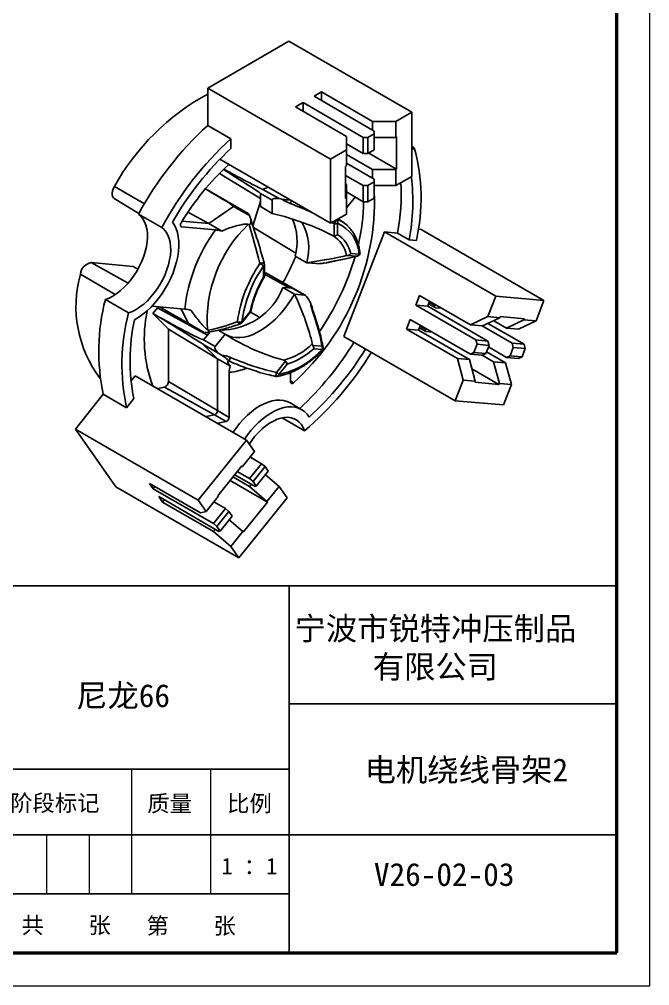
# Model space of a CAD drawing. Header units: millimetres. Extents: x 2517 to 4431, y 863 to 2540.
# Drawn here: x 3763.8 to 3802.3, y 1207.2 to 1266.2 of the extents above; entities that cross this region are included whole.
import ezdxf

# ---------------------------------------------------------------- set-up
doc = ezdxf.new("R2010")
doc.units = ezdxf.units.MM
for name, color, linetype, lineweight in [('实线', 7, 'Continuous', 25), ('引导线', 6, 'Continuous', 9), ('文本', 3, 'Continuous', 15), ('粗实线', 9, 'Continuous', 50)]:
    doc.layers.add(name, color=color, linetype=linetype, lineweight=lineweight)
doc.styles.get("Standard").update_dxf_attribs({"font": 'simfang.ttf'})

msp = doc.modelspace()

# ---------------------------------------------------------------- linework, layer by layer
at = {"color": 7, "linetype": 'Continuous', "lineweight": 25}
for p, q in [((3775.3007, 1261.9998), (3780.2504, 1264.8572)), ((3787.7458, 1260.5302), (3780.2504, 1264.8572)), ((3782.796, 1257.6728), (3775.3007, 1261.9998)), ((3775.3007, 1261.9998), (3775.3007, 1259.7266)), ((3782.248, 1261.765), (3781.7884, 1261.4997)), ((3785.3593, 1259.9689), (3782.248, 1261.765)), ((3782.248, 1261.2344), (3782.248, 1261.765)), ((3781.1166, 1261.1119), (3780.657, 1260.8466)), ((3784.7936, 1258.9893), (3781.1166, 1261.1119)), ((3781.1166, 1260.5812), (3781.1166, 1261.1119)), ((3781.7884, 1261.4997), (3785.4654, 1259.377)), ((3780.657, 1260.8466), (3783.7683, 1259.0505)), ((3786.7735, 1259.9689), (3787.7458, 1260.5302)), ((3787.7458, 1260.5302), (3787.7458, 1256.6108)), ((3786.7735, 1259.9689), (3785.3593, 1259.9689)), ((3785.3593, 1259.4383), (3785.3593, 1259.9689)), ((3786.7735, 1258.9891), (3786.7735, 1259.9689)), ((3775.3007, 1259.7266), (3776.7149, 1258.9102)), ((3785.0764, 1258.9893), (3785.4654, 1259.2138)), ((3785.4654, 1259.2138), (3785.4654, 1259.377)), ((3785.4654, 1258.2339), (3785.4654, 1259.2138)), ((3776.7149, 1258.315), (3776.7149, 1258.9102)), ((3783.7683, 1259.0505), (3783.7683, 1258.2341)), ((3784.7936, 1258.0094), (3783.7683, 1258.6013)), ((3784.7936, 1258.9893), (3785.0764, 1258.9893)), ((3784.7936, 1258.0094), (3784.7936, 1258.9893)), ((3785.0764, 1258.9893), (3785.0764, 1258.0094)), ((3786.7735, 1258.9891), (3785.4654, 1258.9891)), ((3786.8265, 1259.0197), (3786.7735, 1258.9891)), ((3786.8265, 1257.06), (3786.8265, 1259.0197)), ((3782.796, 1257.6728), (3783.7683, 1258.2341)), ((3783.7683, 1257.2542), (3783.7683, 1258.2341)), ((3785.0764, 1258.0094), (3784.7936, 1258.0094)), ((3785.4654, 1258.2339), (3785.0764, 1258.0094)), ((3785.1292, 1258.0399), (3786.8265, 1257.06)), ((3787.7458, 1258.4382), (3787.903, 1258.3475)), ((3787.903, 1258.3475), (3787.7458, 1258.2248)), ((3782.796, 1253.7534), (3776.0383, 1257.6546)), ((3782.796, 1257.6728), (3782.796, 1253.7534)), ((3785.3593, 1257.0294), (3783.7683, 1257.9479)), ((3783.7683, 1257.4172), (3785.4654, 1256.4375)), ((3783.7683, 1257.2542), (3783.7153, 1257.2236)), ((3783.7153, 1257.2236), (3783.7153, 1255.2639)), ((3786.7735, 1257.0294), (3785.3593, 1257.0294)), ((3785.3593, 1256.4987), (3785.3593, 1257.0294)), ((3786.8265, 1257.06), (3786.7735, 1257.0294)), ((3786.7735, 1256.0495), (3786.7735, 1257.0294)), ((3776.0187, 1256.7964), (3778.518, 1255.2562)), ((3784.7936, 1256.0497), (3783.7153, 1256.6722)), ((3785.4654, 1256.2742), (3785.0764, 1256.0497)), ((3785.4654, 1256.2742), (3785.4654, 1256.4375)), ((3785.4654, 1255.2944), (3785.4654, 1256.2742)), ((3787.7458, 1256.6108), (3786.7735, 1256.0495)), ((3777.7705, 1254.3521), (3775.1639, 1255.8569)), ((3779.6519, 1255.2556), (3778.6742, 1255.82)), ((3783.7153, 1256.1416), (3783.7683, 1256.1109)), ((3783.7683, 1256.1109), (3783.7683, 1255.2945)), ((3783.7683, 1255.6618), (3784.7936, 1255.0699)), ((3784.7936, 1256.0497), (3785.0764, 1256.0497)), ((3784.7936, 1255.0699), (3784.7936, 1256.0497)), ((3785.0764, 1256.0497), (3785.0764, 1255.0699)), ((3785.4654, 1256.0495), (3786.7735, 1256.0495)), ((3769.599, 1255.2572), (3771.1024, 1254.3459)), ((3778.0532, 1253.6058), (3778.518, 1255.0799)), ((3779.2251, 1255.1592), (3778.518, 1255.5674)), ((3778.518, 1255.2562), (3778.518, 1255.5674)), ((3778.518, 1254.7662), (3778.518, 1255.2562)), ((3779.2251, 1255.1592), (3779.2251, 1254.358)), ((3779.8259, 1255.221), (3779.6519, 1255.2556)), ((3783.7683, 1255.2945), (3783.7153, 1255.2639)), ((3783.7683, 1254.6855), (3784.3043, 1255.3523)), ((3783.7683, 1254.3147), (3783.7683, 1255.2945)), ((3785.0764, 1255.0699), (3784.7936, 1255.0699)), ((3785.4654, 1255.2944), (3785.0764, 1255.0699)), ((3775.3714, 1253.7306), (3776.8769, 1254.7824)), ((3777.8546, 1254.218), (3776.8769, 1254.7824)), ((3779.2251, 1254.358), (3778.518, 1254.7662)), ((3771.0815, 1254.3079), (3772.4957, 1253.4915)), ((3773.7425, 1253.8762), (3775.3714, 1253.7306)), ((3774.0991, 1254.4332), (3775.3714, 1253.7306)), ((3777.9012, 1254.1098), (3777.8546, 1254.218)), ((3783.7683, 1254.3147), (3782.796, 1253.7534)), ((3783.6421, 1253.757), (3783.2702, 1254.0271)), ((3775.773, 1253.3497), (3773.7097, 1253.5342)), ((3776.155, 1253.2782), (3775.3714, 1253.7306)), ((3778.0864, 1253.5049), (3780.6705, 1251.9228)), ((3783.0173, 1252.9801), (3783.0173, 1253.7197)), ((3783.2105, 1253.7495), (3783.2105, 1253.069)), ((3788.3211, 1253.3741), (3788.1484, 1253.3896)), ((3795.8164, 1249.0472), (3788.3211, 1253.3741)), ((3782.9063, 1253.0118), (3782.923, 1253.0025)), ((3783.6139, 1246.85), (3786.0888, 1253.2288)), ((3786.877, 1253.1583), (3786.0888, 1253.2288)), ((3792.877, 1249.31), (3786.0888, 1253.2288)), ((3786.877, 1253.1583), (3787.5841, 1252.7501)), ((3787.5841, 1252.7501), (3788.0305, 1252.7102)), ((3780.6371, 1251.7512), (3781.3442, 1251.343)), ((3784.4036, 1251.7473), (3783.8489, 1251.7969)), ((3784.0251, 1251.91), (3784.5355, 1251.8643)), ((3768.1917, 1251.3538), (3770.7471, 1251.1253)), ((3770.7471, 1251.1253), (3771.0484, 1250.9602)), ((3778.7046, 1250.4678), (3778.7046, 1251.1483)), ((3778.7631, 1250.5018), (3778.7631, 1251.23)), ((3781.3442, 1251.343), (3781.945, 1251.2893)), ((3782.5519, 1251.3424), (3782.4155, 1251.3235)), ((3782.6394, 1251.366), (3782.5519, 1251.3424)), ((3782.8053, 1251.4008), (3782.8588, 1251.4109)), ((3778.7631, 1250.6385), (3780.2621, 1249.8047)), ((3780.6017, 1249.4294), (3779.8946, 1249.8376)), ((3779.8946, 1249.8376), (3780.2621, 1249.8047)), ((3781.2402, 1249.3618), (3780.2489, 1249.9341)), ((3780.2621, 1249.8047), (3780.4955, 1249.7838)), ((3781.2026, 1249.3756), (3780.4955, 1249.7838)), ((3781.2026, 1249.3756), (3780.6017, 1249.4294)), ((3788.2189, 1249.3501), (3787.9891, 1248.7578)), ((3791.3302, 1247.554), (3788.2189, 1249.3501)), ((3792.3909, 1248.057), (3792.877, 1249.31)), ((3795.8164, 1249.0472), (3792.877, 1249.31)), ((3770.4766, 1248.2874), (3769.0624, 1249.1039)), ((3771.8977, 1248.6991), (3773.8991, 1248.5201)), ((3771.9567, 1248.2553), (3772.2337, 1248.5999)), ((3772.2337, 1248.5999), (3775.2891, 1246.9339)), ((3781.5895, 1248.862), (3781.5168, 1249.0073)), ((3787.9891, 1248.7578), (3791.6661, 1246.6351)), ((3787.9891, 1248.7578), (3788.724, 1248.6921)), ((3788.724, 1248.6921), (3788.8401, 1248.9915)), ((3792.4009, 1246.5694), (3788.724, 1248.6921)), ((3788.7802, 1248.837), (3789.1742, 1248.6095)), ((3789.1766, 1248.7972), (3789.1574, 1248.7476)), ((3789.1962, 1248.6027), (3789.5718, 1248.5691)), ((3795.8164, 1249.0472), (3795.3303, 1247.7942)), ((3771.9567, 1248.2553), (3772.3073, 1248.0445)), ((3772.9142, 1247.2861), (3771.9567, 1248.2553)), ((3777.3796, 1247.7333), (3777.89, 1248.3682)), ((3777.3941, 1247.6897), (3777.9343, 1248.3617)), ((3777.9122, 1248.3342), (3778.4149, 1248.037)), ((3792.3909, 1248.057), (3791.3302, 1247.554)), ((3792.0651, 1247.4883), (3793.1257, 1247.9913)), ((3792.3909, 1248.057), (3793.1257, 1247.9913)), ((3793.1257, 1247.9913), (3793.1522, 1248.0597)), ((3794.6219, 1247.9283), (3793.1522, 1248.0597)), ((3773.6041, 1247.9381), (3775.0311, 1247.1143)), ((3775.0909, 1247.0951), (3774.1133, 1247.6595)), ((3787.6533, 1247.8921), (3787.4234, 1247.2998)), ((3791.3302, 1245.7694), (3787.6533, 1247.8921)), ((3788.1583, 1247.2341), (3788.2745, 1247.5335)), ((3791.3302, 1247.554), (3792.0651, 1247.4883)), ((3793.8706, 1246.438), (3792.0488, 1247.4897)), ((3794.6055, 1246.3723), (3792.3984, 1247.6464)), ((3792.7469, 1247.8117), (3793.5348, 1247.3569)), ((3793.5348, 1247.3569), (3794.5954, 1247.8599)), ((3794.2696, 1247.2912), (3795.3303, 1247.7942)), ((3794.5954, 1247.8599), (3794.6219, 1247.9283)), ((3794.5954, 1247.8599), (3795.3303, 1247.7942)), ((3772.9142, 1247.2861), (3775.9017, 1245.4803)), ((3772.9142, 1244.1077), (3772.9142, 1247.2861)), ((3775.0557, 1246.6435), (3775.2891, 1246.9339)), ((3775.1752, 1247.0839), (3775.0909, 1247.0951)), ((3775.2891, 1246.9339), (3775.4509, 1247.1352)), ((3776.3636, 1246.9827), (3775.7628, 1246.2353)), ((3775.9369, 1247.2291), (3776.3636, 1246.9827)), ((3776.2377, 1247.1954), (3776.2377, 1247.2984)), ((3790.4021, 1242.9313), (3783.6139, 1246.85)), ((3787.4234, 1247.2998), (3790.5347, 1245.5037)), ((3787.4234, 1247.2998), (3788.1583, 1247.2341)), ((3791.2696, 1245.438), (3788.1583, 1247.2341)), ((3788.2145, 1247.379), (3788.6086, 1247.1515)), ((3788.6109, 1247.3392), (3788.5917, 1247.2896)), ((3788.6305, 1247.1447), (3789.0061, 1247.1111)), ((3793.5348, 1247.3569), (3794.2696, 1247.2912)), ((3775.9017, 1245.4803), (3775.012, 1246.3809)), ((3775.9896, 1245.8165), (3775.012, 1246.3809)), ((3775.7628, 1246.2353), (3775.0557, 1246.6435)), ((3781.7184, 1246.3058), (3782.273, 1246.2562)), ((3791.5423, 1245.87), (3791.7368, 1246.3712)), ((3791.7368, 1246.3712), (3791.6661, 1246.6351)), ((3791.6661, 1246.6351), (3792.4009, 1246.5694)), ((3792.4716, 1246.3055), (3791.7368, 1246.3712)), ((3792.2772, 1245.8043), (3792.4716, 1246.3055)), ((3792.4009, 1246.5694), (3792.4716, 1246.3055)), ((3793.9413, 1246.1741), (3793.8706, 1246.438)), ((3793.8706, 1246.438), (3794.6055, 1246.3723)), ((3794.6055, 1246.3723), (3794.6762, 1246.1084)), ((3776.1376, 1245.7147), (3775.9896, 1245.8165)), ((3782.2825, 1246.0575), (3781.7721, 1246.1032)), ((3791.3302, 1245.7694), (3791.5423, 1245.87)), ((3792.0651, 1245.7037), (3791.3302, 1245.7694)), ((3791.5423, 1245.87), (3792.2772, 1245.8043)), ((3792.7393, 1245.3066), (3792.0488, 1245.7052)), ((3792.2772, 1245.8043), (3792.0651, 1245.7037)), ((3793.4741, 1245.2409), (3792.3176, 1245.9085)), ((3792.4338, 1246.2079), (3793.5348, 1245.5723)), ((3793.5348, 1245.5723), (3793.7469, 1245.6729)), ((3793.7469, 1245.6729), (3793.9413, 1246.1741)), ((3793.7469, 1245.6729), (3794.4817, 1245.6072)), ((3794.6762, 1246.1084), (3793.9413, 1246.1741)), ((3794.6762, 1246.1084), (3794.4817, 1245.6072)), ((3776.6854, 1245.0279), (3775.9017, 1245.4803)), ((3775.9017, 1242.3218), (3775.9017, 1245.4803)), ((3776.6347, 1245.3271), (3776.6119, 1245.335)), ((3779.5006, 1244.6557), (3780.0553, 1245.3457)), ((3780.143, 1245.1626), (3779.6326, 1244.5277)), ((3790.5347, 1245.5037), (3790.8883, 1244.1842)), ((3790.5347, 1245.5037), (3791.2696, 1245.438)), ((3791.6231, 1244.1185), (3791.2696, 1245.438)), ((3793.0928, 1243.9871), (3792.7393, 1245.3066)), ((3792.7393, 1245.3066), (3793.4741, 1245.2409)), ((3793.8277, 1243.9214), (3793.4741, 1245.2409)), ((3794.2696, 1245.5066), (3793.5348, 1245.5723)), ((3794.4817, 1245.6072), (3794.2696, 1245.5066)), ((3770.6184, 1244.1258), (3770.8766, 1244.4469)), ((3777.6648, 1240.5282), (3770.8766, 1244.4469)), ((3776.6088, 1244.6647), (3776.6088, 1241.9135)), ((3780.3565, 1244.077), (3780.3565, 1244.6391)), ((3791.4223, 1244.8678), (3793.0663, 1243.9188)), ((3772.9142, 1244.1077), (3775.9017, 1242.3218)), ((3790.4021, 1242.9313), (3790.8883, 1244.1842)), ((3790.8883, 1244.1842), (3791.6231, 1244.1185)), ((3791.5966, 1244.0502), (3791.6231, 1244.1185)), ((3791.5966, 1244.0502), (3793.0663, 1243.9188)), ((3793.0663, 1243.9188), (3793.0928, 1243.9871)), ((3793.0928, 1243.9871), (3793.8277, 1243.9214)), ((3793.8277, 1243.9214), (3793.3415, 1242.6684)), ((3767.2301, 1241.1986), (3768.9348, 1243.3193)), ((3768.9348, 1243.3193), (3770.3491, 1242.5029)), ((3772.6629, 1243.7478), (3775.719, 1242.0601)), ((3770.7954, 1243.0582), (3770.3491, 1242.5029)), ((3781.0396, 1242.3817), (3780.3325, 1242.7899)), ((3793.3415, 1242.6684), (3790.4021, 1242.9313)), ((3776.6088, 1241.9135), (3775.9017, 1242.3218)), ((3776.4261, 1241.6519), (3775.719, 1242.0601)), ((3781.2089, 1241.0942), (3779.84, 1241.8844)), ((3774.7254, 1236.8716), (3767.2301, 1241.1986)), ((3769.7049, 1237.6773), (3767.2301, 1241.1986)), ((3774.7254, 1236.8716), (3777.6648, 1240.5282)), ((3777.6648, 1240.5282), (3778.1509, 1239.8365)), ((3778.1509, 1239.8365), (3777.4161, 1238.9223)), ((3778.5929, 1239.0881), (3777.8801, 1239.4996)), ((3777.3896, 1238.9601), (3775.9199, 1237.1318)), ((3777.1064, 1238.6078), (3777.858, 1238.174)), ((3777.4161, 1238.9223), (3777.3436, 1238.9029)), ((3777.3896, 1238.9601), (3777.4161, 1238.9223)), ((3777.858, 1238.174), (3778.5929, 1239.0881)), ((3778.805, 1238.9059), (3778.0702, 1237.9917)), ((3778.2646, 1237.715), (3778.9995, 1238.6292)), ((3778.5929, 1239.0881), (3778.805, 1238.9059)), ((3778.805, 1238.9059), (3778.9995, 1238.6292)), ((3776.6674, 1238.0617), (3778.9452, 1236.7467)), ((3776.8438, 1238.2812), (3777.858, 1237.6957)), ((3778.1939, 1237.6961), (3776.9505, 1238.4139)), ((3778.0702, 1237.9917), (3777.858, 1238.174)), ((3778.0702, 1237.9917), (3778.2646, 1237.715)), ((3779.6535, 1237.6986), (3778.8241, 1238.4111)), ((3777.2003, 1233.3503), (3769.7049, 1237.6773)), ((3774.858, 1236.0851), (3771.7467, 1237.8812)), ((3771.7467, 1237.8812), (3771.9765, 1237.5542)), ((3772.0832, 1237.6869), (3771.9765, 1237.5542)), ((3771.9765, 1237.5542), (3775.6535, 1235.4315)), ((3777.9647, 1237.8284), (3777.858, 1237.6957)), ((3777.858, 1237.6957), (3778.9187, 1236.7844)), ((3778.1939, 1237.6961), (3778.2646, 1237.715)), ((3779.6535, 1237.6986), (3778.9187, 1236.7844)), ((3779.6535, 1237.6986), (3780.1397, 1237.0069)), ((3772.3124, 1237.0763), (3772.5422, 1236.7493)), ((3775.9894, 1234.9536), (3772.3124, 1237.0763)), ((3772.6489, 1236.882), (3772.5422, 1236.7493)), ((3775.2115, 1236.1799), (3774.7254, 1236.8716)), ((3775.9464, 1237.0941), (3775.2115, 1236.1799)), ((3775.9199, 1237.1318), (3775.9464, 1237.0941)), ((3777.2003, 1233.3503), (3780.1397, 1237.0069)), ((3778.9187, 1236.7844), (3778.9452, 1236.7467)), ((3772.5422, 1236.7493), (3775.6535, 1234.9532)), ((3775.6535, 1235.4315), (3776.3883, 1236.3457)), ((3775.6756, 1236.7572), (3776.3883, 1236.3457)), ((3776.3883, 1236.3457), (3776.6005, 1236.1634)), ((3777.4755, 1234.9184), (3778.9452, 1236.7467)), ((3775.2115, 1236.1799), (3774.858, 1236.0851)), ((3776.6005, 1236.1634), (3775.8656, 1235.2493)), ((3776.0601, 1234.9726), (3776.7949, 1235.8868)), ((3776.6005, 1236.1634), (3776.7949, 1235.8868)), ((3776.6196, 1235.6687), (3777.449, 1234.9561)), ((3775.8656, 1235.2493), (3775.6535, 1235.4315)), ((3775.7602, 1235.0859), (3775.6535, 1234.9532)), ((3776.0601, 1234.9726), (3775.8656, 1235.2493)), ((3775.6535, 1234.9532), (3776.7141, 1234.042)), ((3775.9894, 1234.9536), (3776.0601, 1234.9726)), ((3777.449, 1234.9561), (3776.7141, 1234.042)), ((3777.449, 1234.9561), (3777.4755, 1234.9184)), ((3777.2003, 1233.3503), (3776.7141, 1234.042))]:
    msp.add_line(p, q, dxfattribs=at)
at = {"color": 8, "linetype": 'Continuous', "lineweight": 25}
for p, q in [((3769.6095, 1255.988), (3771.4377, 1254.9337)), ((3778.6742, 1255.82), (3778.977, 1255.9581)), ((3773.7097, 1253.5342), (3773.658, 1253.5641)), ((3784.4453, 1251.7527), (3784.4036, 1251.7473)), ((3768.1917, 1251.3538), (3770.4542, 1250.1094)), ((3767.5415, 1250.6582), (3769.6624, 1249.4019)), ((3788.8209, 1248.9419), (3789.1574, 1248.7476)), ((3774.1133, 1247.6595), (3773.6766, 1248.54)), ((3788.2552, 1247.4839), (3788.5917, 1247.2896)), ((3780.5393, 1244.0264), (3780.3565, 1244.1319))]:
    msp.add_line(p, q, dxfattribs=at)
at = {"color": 7, "linetype": 'Continuous', "lineweight": 25, "flags": 128}
for points in [[(3769.599, 1255.2572), (3769.5465, 1255.302), (3769.5005, 1255.3807), (3769.4766, 1255.4816), (3769.4761, 1255.5994), (3769.4991, 1255.7276), (3769.5444, 1255.8595), (3769.6095, 1255.988)], [(3771.0815, 1254.3079), (3771.2276, 1254.1839), (3771.3531, 1254.0309), (3771.4565, 1253.8506), (3771.5366, 1253.6452), (3771.5925, 1253.4173), (3771.6233, 1253.1694), (3771.6288, 1252.9046), (3771.609, 1252.626), (3771.564, 1252.3371), (3771.4943, 1252.0411), (3771.4009, 1251.7418), (3771.2849, 1251.4426), (3771.1475, 1251.1472), (3770.9906, 1250.8591), (3770.8158, 1250.5818), (3770.6255, 1250.3185), (3770.4217, 1250.0724), (3770.207, 1249.8464), (3769.984, 1249.6434), (3769.7552, 1249.4657), (3769.5235, 1249.3153), (3769.2916, 1249.1943), (3769.0624, 1249.1039)], [(3772.4957, 1253.4915), (3772.6418, 1253.3675), (3772.7673, 1253.2145), (3772.8707, 1253.0342), (3772.9509, 1252.8288), (3773.0067, 1252.6008), (3773.0375, 1252.353), (3773.0431, 1252.0882), (3773.0232, 1251.8096), (3772.9782, 1251.5207), (3772.9086, 1251.2247), (3772.8152, 1250.9254), (3772.6991, 1250.6262), (3772.5617, 1250.3308), (3772.4048, 1250.0427), (3772.23, 1249.7654), (3772.0397, 1249.502), (3771.8359, 1249.256), (3771.6212, 1249.03), (3771.3982, 1248.827), (3771.1694, 1248.6492), (3770.9377, 1248.4989), (3770.7059, 1248.3778), (3770.4766, 1248.2874)], [(3773.1446, 1253.8177), (3773.2693, 1253.6305), (3773.3714, 1253.4174), (3773.4499, 1253.1805), (3773.5041, 1252.922), (3773.5335, 1252.6444), (3773.5376, 1252.3504), (3773.5167, 1252.0428), (3773.4707, 1251.7246), (3773.4002, 1251.3989), (3773.3058, 1251.0687), (3773.1885, 1250.7372), (3773.0494, 1250.4078), (3772.8898, 1250.0834), (3772.7113, 1249.7673), (3772.5155, 1249.4625), (3772.3044, 1249.1719), (3772.08, 1248.8983), (3771.8445, 1248.6444), (3771.6001, 1248.4126), (3771.3491, 1248.2052), (3771.0941, 1248.024), (3770.8374, 1247.871)], [(3773.7097, 1253.5342), (3773.6833, 1253.5417), (3773.6622, 1253.5586), (3773.6474, 1253.5841), (3773.6399, 1253.6168), (3773.64, 1253.6549), (3773.6478, 1253.6964), (3773.6627, 1253.7389), (3773.684, 1253.7802)], [(3783.624, 1253.7699), (3783.6243, 1253.7697), (3783.6421, 1253.757)], [(3780.6017, 1249.4294), (3780.3983, 1249.094), (3780.1781, 1248.7719), (3779.9431, 1248.4658), (3779.6954, 1248.1784), (3779.437, 1247.9122), (3779.1704, 1247.6696), (3778.8977, 1247.4526), (3778.6214, 1247.2632), (3778.3439, 1247.103), (3778.0676, 1246.9734), (3777.795, 1246.8756), (3777.5283, 1246.8103), (3777.27, 1246.7782), (3777.0222, 1246.7796), (3776.7873, 1246.8144), (3776.5671, 1246.8823), (3776.3636, 1246.9827)], [(3789.1574, 1248.7476), (3789.1488, 1248.7208), (3789.1441, 1248.6947), (3789.1434, 1248.6703), (3789.1468, 1248.6485), (3789.1541, 1248.6303), (3789.1651, 1248.6163), (3789.1793, 1248.6069), (3789.1962, 1248.6027)], [(3788.5917, 1247.2896), (3788.5831, 1247.2628), (3788.5784, 1247.2367), (3788.5777, 1247.2123), (3788.5811, 1247.1906), (3788.5884, 1247.1723), (3788.5994, 1247.1583), (3788.6136, 1247.1489), (3788.6305, 1247.1447)], [(3780.5393, 1244.0264), (3780.5069, 1244.0008), (3780.474, 1243.9839), (3780.4424, 1243.9764), (3780.4138, 1243.9788), (3780.3898, 1243.991), (3780.3716, 1244.0123), (3780.3603, 1244.0415), (3780.3565, 1244.077)], [(3772.226, 1243.6679), (3772.2598, 1243.6728), (3772.6629, 1243.7478)], [(3776.8475, 1241), (3777.0292, 1241.2586), (3777.2494, 1241.5381), (3777.4815, 1241.7989), (3777.7233, 1242.0383), (3777.9723, 1242.2541), (3778.2263, 1242.4442), (3778.4827, 1242.6067), (3778.7391, 1242.7402), (3778.993, 1242.8433), (3779.2421, 1242.9151), (3779.4838, 1242.9548), (3779.7159, 1242.962), (3779.9361, 1242.9367), (3780.1423, 1242.8792), (3780.3325, 1242.7899)], [(3777.5546, 1240.5918), (3777.7363, 1240.8504), (3777.9566, 1241.1299), (3778.1886, 1241.3907), (3778.4304, 1241.6301), (3778.6794, 1241.8459), (3778.9334, 1242.036), (3779.1898, 1242.1985), (3779.4462, 1242.332), (3779.7002, 1242.4351), (3779.9492, 1242.5069), (3780.1909, 1242.5465), (3780.423, 1242.5538), (3780.6432, 1242.5285), (3780.8494, 1242.471), (3781.0397, 1242.3817), (3781.2121, 1242.2616), (3781.365, 1242.1118), (3781.497, 1241.9337)], [(3775.1735, 1241.9664), (3775.3189, 1241.9856), (3775.719, 1242.0601)], [(3776.4261, 1241.6519), (3776.026, 1241.5774), (3775.8806, 1241.5582)], [(3777.837, 1240.2832), (3777.9882, 1240.5024), (3778.1864, 1240.7564), (3778.3966, 1240.9914), (3778.6164, 1241.2047), (3778.843, 1241.3938), (3779.0737, 1241.5563), (3779.3059, 1241.6903), (3779.5366, 1241.7942), (3779.7632, 1241.8668), (3779.9829, 1241.9072), (3780.1932, 1241.9149), (3780.3914, 1241.8898), (3780.5752, 1241.8322), (3780.7424, 1241.7428), (3780.8911, 1241.6227), (3781.0194, 1241.4733), (3781.1257, 1241.2964), (3781.2089, 1241.0942)]]:
    msp.add_lwpolyline(points, dxfattribs=at)
at = {"color": 8, "linetype": 'Continuous', "lineweight": 25, "flags": 128}
for points in [[(3783.2049, 1253.9895), (3783.4056, 1253.902), (3783.624, 1253.7699)], [(3778.4875, 1251.2996), (3778.5363, 1251.3164), (3778.5869, 1251.3273), (3778.6359, 1251.3316), (3778.68, 1251.329), (3778.7162, 1251.3197), (3778.742, 1251.3043), (3778.7557, 1251.2839), (3778.7563, 1251.282)], [(3782.857, 1251.4109), (3782.8552, 1251.4106), (3782.8303, 1251.409)], [(3777.3796, 1247.7333), (3777.3876, 1247.7209), (3777.3931, 1247.7101), (3777.3959, 1247.701), (3777.396, 1247.694), (3777.3941, 1247.6897)], [(3782.2847, 1246), (3782.2885, 1246.0053), (3782.2917, 1246.0188), (3782.2897, 1246.0364), (3782.2825, 1246.0575)]]:
    msp.add_lwpolyline(points, dxfattribs=at)
at = {"color": 7, "linetype": 'Continuous', "lineweight": 25}
for centre, radius, start, end in [((3782.0696, 1249.1042), 14.2353, 118.39225, 151.080832), ((3789.3853, 1244.4078), 20.8097, 132.596471, 151.592118), ((3790.7995, 1243.5914), 20.8097, 132.596471, 151.592118), ((3790.1401, 1243.9913), 19.6317, 133.145419, 149.964489), ((3776.7202, 1255.2744), 11.5974, 347.226013, 15.365797), ((3787.2573, 1245.6703), 15.8116, 132.444589, 149.142124), ((3774.2601, 1255.58), 12.8472, 349.134653, 2.912059), ((3775.7841, 1255.0987), 12.0315, 348.743036, 7.153871), ((3770.5111, 1255.1313), 14.9628, 312.083252, 1.931091), ((3773.3851, 1255.1583), 11.4265, 346.418926, 359.556331), ((3777.3405, 1252.6463), 3.416, 344.808787, 23.540517), ((3784.082, 1247.3476), 10.2502, 144.157131, 173.431509), ((3783.4206, 1247.7939), 8.1576, 133.788215, 183.800425), ((3778.2788, 1252.2313), 3.1915, 343.839531, 29.793885), ((3783.0694, 1254.0222), 0.307, 260.228809, 297.357353), ((3782.3857, 1251.7616), 2.1523, 2.736508, 67.464826), ((3782.2184, 1251.5059), 1.8514, 12.606252, 57.595083), ((3764.9427, 1258.4361), 17.1005, 330.96557, 336.91188), ((3768.3342, 1256.476), 16.6528, 325.905732, 343.375808), ((3784.3702, 1251.9179), 0.1738, 281.074425, 342.059295), ((3784.3941, 1251.946), 0.2, 284.836072, 0), ((3784.3941, 1251.946), 0.2, 0, 7.979181), ((3768.3365, 1250.5668), 0.8002, 100.430501, 173.441821), ((3785.4094, 1246.573), 8.3818, 145.672625, 171.916016), ((3785.3297, 1246.6133), 8.0286, 145.60771, 171.980934), ((3777.6213, 1249.8256), 1.7097, 50.682962, 59.560011), ((3778.5631, 1251.23), 0.2, 0, 15.087936), ((3774.5335, 1248.6782), 7.2668, 164.189161, 217.269625), ((3784.9045, 1246.8545), 7.176, 149.7665, 167.822143), ((3776.0837, 1251.3294), 4.0926, 269.113939, 338.621337), ((3781.1679, 1245.9433), 12.5113, 165.367544, 192.106595), ((3782.5821, 1245.1269), 12.5113, 165.367544, 192.106595), ((3779.6907, 1246.6928), 8.2569, 167.861851, 200.291373), ((3782.1028, 1245.3662), 11.5405, 167.464889, 191.536786), ((3777.2679, 1248.0747), 0.3592, 244.079999, 288.119168), ((3777.2382, 1247.815), 0.2, 290.34549, 321.205428), ((3778.8791, 1249.2589), 4.0075, 285.647885, 314.346739), ((3767.6958, 1256.6765), 19.4162, 312.904319, 328.374119), ((3782.0571, 1246.1463), 0.2423, 338.49804, 26.962392), ((3778.697, 1249.2085), 4.7733, 281.303454, 318.69117), ((3778.9101, 1249.1795), 4.2018, 287.061938, 312.932686), ((3768.1032, 1256.3789), 20.1341, 310.610901, 328.586038), ((3768.4553, 1256.231), 19.352, 312.370509, 328.386799), ((3782.1411, 1246.1392), 0.2, 315.896, 0), ((3782.1411, 1246.1392), 0.2, 0, 9.707592), ((3779.1988, 1244.4334), 2.7485, 155.619883, 160.17804), ((3779.1022, 1244.1128), 0.6734, 38.037695, 53.72483), ((3772.5201, 1244.1153), 0.3943, 291.241973, 358.896527), ((3779.4912, 1244.6094), 0.2, 258.114518, 277.000849), ((3775.6151, 1242.3273), 0.2867, 291.241732, 358.896717), ((3776.3222, 1241.9191), 0.2867, 291.241732, 358.896717)]:
    msp.add_arc(centre, radius, start, end, dxfattribs=at)
at = {"color": 8, "linetype": 'Continuous', "lineweight": 25}
for centre, radius, start, end in [((3783.1908, 1254.0228), 3.0016, 158.252834, 161.898672), ((3780.9549, 1255.0371), 2.4473, 327.43025, 333.857577), ((3783.0271, 1253.8514), 0.2098, 330.956184, 38.388472), ((3777.9262, 1253.6129), 0.119, 24.339761, 95.651917), ((3782.0196, 1251.4681), 1.7811, 10.246637, 59.508423), ((3784.4708, 1251.9672), 0.1215, 302.160523, 3.088913), ((3778.6626, 1251.2402), 0.101, 294.524898, 354.154677), ((3781.6558, 1248.361), 0.0883, 22.35906, 73.730407), ((3777.2771, 1247.7969), 0.1722, 195.236927, 280.256101), ((3775.4243, 1247.2721), 0.1395, 242.699398, 278.677089), ((3782.2211, 1246.1484), 0.1197, 11.792479, 64.26971), ((3776.315, 1248.4893), 3.8359, 274.392794, 291.169306), ((3832.0293, 1233.533), 53.6933, 168.044515, 168.308373), ((3779.4865, 1244.557), 0.1489, 281.230198, 348.683454)]:
    msp.add_arc(centre, radius, start, end, dxfattribs=at)
at = {"color": 7, "linetype": 'Continuous', "lineweight": 25}
for centre, major_axis, ratio, start_param, end_param in [((3770.5574, 1260.3263), (7.9603, -4.7601), 0.0151123, 0.0090367, 0.7816211), ((3770.5574, 1260.3263), (8.1178, -4.5054), 0.013391, 5.5017483, 6.2732911), ((3768.7897, 1259.3057), (8.0881, -4.5224), 0.0166634, 6.2751127, 6.9562026), ((3779.6115, 1255.0994), (0.3852, -0.0721), 0.4107788, 1.5428166, 3.2183327), ((3777.8437, 1254.0789), (-0.0873, 0.2759), 0.2019379, 5.1758749, 6.0659115), ((3777.5942, 1251.2897), (8.0095, -1.4985), 0.4102814, 0.9239104, 1.4429589), ((3777.5215, 1251.3933), (7.0383, 0.7135), 0.072975, 5.2791394, 5.7981879), ((3775.5841, 1251.1426), (9.6616, 0.984), 0.0724335, 5.5530386, 5.8551281), ((3782.2607, 1251.3301), (0.3386, 0.0343), 0.073042, 3.504308, 5.1798241), ((3772.3227, 1254.2788), (8.1736, -4.4948), 0.0052984, 6.2711143, 6.9494283), ((3777.376, 1251.0182), (-4.0491, 6.6443), 0.2690752, 3.7925819, 4.3116304), ((3781.3768, 1249.052), (-0.1948, 0.3196), 0.2693801, 4.4110851, 6.0866012), ((3766.1405, 1252.4777), (7.973, -4.8192), 0.007461, 5.6157029, 6.2949096), ((3767.0243, 1251.2201), (7.988, -4.8399), 0.0030923, 0.01228, 0.850038), ((3767.0243, 1251.2201), (8.0317, -4.5761), 0.0208798, 5.4420746, 6.2798326), ((3776.3066, 1253.0047), (-5.5534, 9.1351), 0.2666187, 3.7345113, 4.0366008), ((3775.1945, 1247.2509), (0.2051, 0.0922), 0.6239313, 3.5641942, 3.9307946), ((3777.5215, 1251.1022), (6.6, -4.9842), 0.490641, 4.9019723, 5.4210208), ((3776.0784, 1245.9933), (0.3174, -0.2397), 0.4912426, 3.1267003, 4.8022164), ((3775.5841, 1252.5876), (9.0703, -6.8524), 0.4858011, 5.1794186, 5.4815082)]:
    msp.add_ellipse(centre, major_axis=major_axis, ratio=ratio, start_param=start_param, end_param=end_param, dxfattribs=at)
at = {"color": 8, "linetype": 'Continuous', "lineweight": 25}
for start_param, end_param in [(1.0250951, 1.1646979), (0.8626083, 0.8805454)]:
    msp.add_ellipse((3775.2229, 1251.6565), major_axis=(11.0098, -2.0514), ratio=0.4062791, start_param=start_param, end_param=end_param, dxfattribs=at)
at = {"color": 7, "linetype": 'Continuous', "lineweight": 25}
for points in [[(3780.3377, 1254.9554), (3780.1555, 1255.0234), (3779.9851, 1255.1123), (3779.8259, 1255.221)], [(3777.8239, 1253.6709), (3777.8078, 1253.6749), (3777.7917, 1253.6789), (3777.7756, 1253.6829)], [(3778.4875, 1251.2996), (3778.2767, 1252.149), (3778.0531, 1252.9357), (3777.8239, 1253.6709)], [(3783.0173, 1252.9801), (3783.088, 1252.9818), (3783.1624, 1253.0183), (3783.2105, 1253.069)], [(3783.8489, 1251.7969), (3783.815, 1251.7936), (3783.7901, 1251.7893), (3783.7723, 1251.785)], [(3783.8489, 1251.7969), (3783.9161, 1251.8035), (3783.9839, 1251.8495), (3784.0251, 1251.91)], [(3782.5519, 1251.3424), (3782.619, 1251.3649), (3782.7113, 1251.3871), (3782.8303, 1251.409)], [(3781.6806, 1248.4458), (3781.6283, 1248.5957), (3781.5983, 1248.7343), (3781.5895, 1248.862)], [(3773.8991, 1248.5201), (3774.0044, 1248.5107), (3774.1342, 1248.4865), (3774.2812, 1248.4486)], [(3775.3219, 1247.2223), (3775.8775, 1247.3281), (3776.4715, 1247.4951), (3777.1109, 1247.7516)], [(3775.281, 1247.2532), (3775.2946, 1247.2429), (3775.3083, 1247.2326), (3775.3219, 1247.2223)], [(3781.7184, 1246.3058), (3781.7597, 1246.2458), (3781.779, 1246.1667), (3781.7721, 1246.1032)], [(3776.1376, 1245.7147), (3776.3307, 1245.6933), (3776.5168, 1245.6449), (3776.6955, 1245.5679)], [(3776.6632, 1245.3138), (3776.6538, 1245.3182), (3776.6443, 1245.3227), (3776.6347, 1245.3271)], [(3780.0553, 1245.3457), (3780.0309, 1245.3739), (3779.9963, 1245.3907), (3779.96, 1245.3999)], [(3780.0553, 1245.3457), (3780.1035, 1245.2897), (3780.1361, 1245.2183), (3780.143, 1245.1626)]]:
    msp.add_open_spline(points, degree=3, dxfattribs=at)
for points, knots in [([(3779.8259, 1255.221), (3779.8856, 1255.2112), (3780.0063, 1255.1913), (3780.1755, 1255.1782), (3780.2821, 1255.1786), (3780.327, 1255.1788)], [0, 0, 0, 0, 0.3611938, 0.7307768, 1, 1, 1, 1]), ([(3777.9145, 1253.7314), (3777.9348, 1253.7954), (3777.9396, 1253.8591), (3777.9369, 1253.986), (3777.9272, 1254.0495), (3777.9012, 1254.1098)], [0, 0, 0, 0, 0.5, 0.5, 1, 1, 1, 1]), ([(3778.0347, 1253.6627), (3778.0297, 1253.6775), (3778.0061, 1253.7472), (3777.968, 1253.873), (3777.937, 1253.9924), (3777.9232, 1254.0458)], [0, 0, 0, 0, 0.1303153, 0.611451, 1, 1, 1, 1]), ([(3776.155, 1253.2782), (3776.0814, 1253.2972), (3776.0128, 1253.3125), (3775.8851, 1253.3365), (3775.8253, 1253.345), (3775.773, 1253.3497)], [0, 0, 0, 0, 0.5, 0.5, 1, 1, 1, 1]), ([(3777.7756, 1253.6829), (3777.7088, 1253.6996), (3777.6343, 1253.6998), (3777.4891, 1253.6902), (3777.4174, 1253.6798), (3777.2033, 1253.6409), (3777.0649, 1253.6052), (3776.6605, 1253.4863), (3776.4016, 1253.3895), (3776.155, 1253.2782)], [0, 0, 0, 0, 0.125, 0.125, 0.25, 0.25, 0.5, 0.5, 1, 1, 1, 1]), ([(3777.8239, 1253.6709), (3777.829, 1253.6697), (3777.8343, 1253.6688), (3777.8398, 1253.6684), (3777.8453, 1253.6681), (3777.8511, 1253.6683), (3777.8567, 1253.6693), (3777.8616, 1253.6702), (3777.8665, 1253.6717), (3777.8708, 1253.6736), (3777.8759, 1253.676), (3777.8805, 1253.6789), (3777.8844, 1253.6821), (3777.8911, 1253.6876), (3777.8962, 1253.6939), (3777.9003, 1253.7003), (3777.9068, 1253.7104), (3777.9112, 1253.7209), (3777.9145, 1253.7314)], [0, 0, 0, 0, 0.00001678853, 0.00001678853, 0.00001678853, 0.00003385531, 0.00003385531, 0.00003385531, 0.00004908839, 0.00004908839, 0.00004908839, 0.00006741658, 0.00006741658, 0.00006741658, 0.0000991218, 0.0000991218, 0.0000991218, 0.00014899221, 0.00014899221, 0.00014899221, 0.00014899221]), ([(3778.7563, 1251.282), (3778.7313, 1251.3737), (3778.6576, 1251.6445), (3778.5302, 1252.0905), (3778.3706, 1252.6226), (3778.2047, 1253.1508), (3778.0909, 1253.4929), (3778.0347, 1253.662)], [0, 0, 0, 0, 0.1081092, 0.3192902, 0.5403284, 0.7728305, 1, 1, 1, 1]), ([(3784.5921, 1251.9737), (3784.5837, 1252.0288), (3784.5593, 1252.188), (3784.5012, 1252.4386), (3784.4103, 1252.7179), (3784.2967, 1252.9763), (3784.1612, 1253.2119), (3784.0057, 1253.4238), (3783.8288, 1253.6068), (3783.7, 1253.7219), (3783.626, 1253.7678), (3783.6222, 1253.7702)], [0, 0, 0, 0, 0.0706081, 0.2040017, 0.3372495, 0.4700582, 0.6021981, 0.7334606, 0.8637288, 0.9930464, 1, 1, 1, 1]), ([(3782.9122, 1253.0088), (3782.93, 1252.9994), (3782.949, 1252.9915), (3782.9683, 1252.9864), (3782.9845, 1252.9821), (3783.0013, 1252.9797), (3783.0173, 1252.9801)], [0, 0, 0, 0, 0.00006050247, 0.00006050247, 0.00006050247, 0.00011136818, 0.00011136818, 0.00011136818, 0.00011136818]), ([(3782.857, 1251.411), (3782.9365, 1251.4258), (3783.1635, 1251.468), (3783.513, 1251.5372), (3783.8891, 1251.6174), (3784.1981, 1251.6888), (3784.3719, 1251.7337), (3784.4453, 1251.7527)], [0, 0, 0, 0, 0.1324183, 0.3782185, 0.6131177, 0.8367017, 1, 1, 1, 1]), ([(3782.6406, 1251.3616), (3782.655, 1251.3658), (3782.6943, 1251.3772), (3782.7524, 1251.3909), (3782.7998, 1251.3998), (3782.8053, 1251.4008)], [0, 0, 0, 0, 0.3398778, 0.9223164, 1, 1, 1, 1]), ([(3777.9357, 1248.3632), (3777.942, 1248.3951), (3777.9695, 1248.5358), (3778.0332, 1248.7898), (3778.1348, 1249.1248), (3778.2572, 1249.4613), (3778.3984, 1249.7963), (3778.5582, 1250.1272), (3778.6822, 1250.3577), (3778.7525, 1250.477), (3778.7603, 1250.4902)], [0, 0, 0, 0, 0.0455993, 0.201126, 0.3568062, 0.5126092, 0.6685122, 0.8244885, 0.9805098, 1, 1, 1, 1]), ([(3778.7611, 1250.5017), (3778.7617, 1250.4998), (3778.765, 1250.4898), (3778.7479, 1250.477), (3778.7228, 1250.4697), (3778.7053, 1250.4678), (3778.7046, 1250.4678)], [0, 0, 0, 0, 0.0964603, 0.5157197, 0.9798165, 1, 1, 1, 1]), ([(3781.5895, 1248.862), (3781.6119, 1248.8111), (3781.6509, 1248.722), (3781.6727, 1248.6232), (3781.682, 1248.5809)], [0, 0, 0, 0, 0.5720297, 1, 1, 1, 1]), ([(3781.7382, 1248.3943), (3781.7329, 1248.4091), (3781.7096, 1248.4744), (3781.6955, 1248.5347), (3781.6845, 1248.5814)], [0, 0, 0, 0, 0.2253426, 1, 1, 1, 1]), ([(3774.2812, 1248.4486), (3774.4103, 1248.257), (3774.5546, 1248.0606), (3774.7967, 1247.7577), (3774.8821, 1247.6548), (3775.0207, 1247.5), (3775.0689, 1247.4481), (3775.1706, 1247.3464), (3775.2247, 1247.2957), (3775.281, 1247.2532)], [0, 0, 0, 0, 0.5, 0.5, 0.75, 0.75, 0.875, 0.875, 1, 1, 1, 1]), ([(3777.9347, 1248.3635), (3777.9326, 1248.3617), (3777.9282, 1248.358), (3777.9056, 1248.3634), (3777.8906, 1248.368), (3777.89, 1248.3682)], [0, 0, 0, 0, 0.452695, 0.9771887, 1, 1, 1, 1]), ([(3782.3382, 1246.1729), (3782.3245, 1246.2496), (3782.2836, 1246.4778), (3782.1956, 1246.8733), (3782.0652, 1247.37), (3781.9128, 1247.8795), (3781.7946, 1248.2268), (3781.7375, 1248.3946)], [0, 0, 0, 0, 0.1083293, 0.3223328, 0.5459002, 0.7805349, 1, 1, 1, 1]), ([(3775.4454, 1247.1342), (3775.5226, 1247.1472), (3775.7416, 1247.1839), (3776.1067, 1247.2612), (3776.5379, 1247.3729), (3776.9361, 1247.4941), (3777.1946, 1247.5868), (3777.3077, 1247.6274)], [0, 0, 0, 0, 0.1324149, 0.3757245, 0.6079087, 0.8283456, 1, 1, 1, 1]), ([(3775.1752, 1247.0839), (3775.2224, 1247.0777), (3775.2583, 1247.0833), (3775.3193, 1247.1059), (3775.3456, 1247.1218), (3775.3603, 1247.1481)], [0, 0, 0, 0, 0.5, 0.5, 1, 1, 1, 1]), ([(3775.2825, 1247.0918), (3775.2858, 1247.0931), (3775.3364, 1247.1129), (3775.391, 1247.1253), (3775.4356, 1247.1322), (3775.4446, 1247.1335)], [0, 0, 0, 0, 0.0524889, 0.8098486, 1, 1, 1, 1]), ([(3775.3603, 1247.1481), (3775.3627, 1247.1524), (3775.3643, 1247.1573), (3775.3643, 1247.1636), (3775.3643, 1247.1672), (3775.3637, 1247.1713), (3775.362, 1247.176), (3775.3608, 1247.1793), (3775.3591, 1247.183), (3775.3566, 1247.187), (3775.3547, 1247.19), (3775.3523, 1247.1934), (3775.3495, 1247.1968), (3775.3466, 1247.2002), (3775.3433, 1247.2038), (3775.3398, 1247.2071), (3775.3355, 1247.2112), (3775.3309, 1247.2152), (3775.3264, 1247.2188), (3775.3249, 1247.22), (3775.3234, 1247.2212), (3775.3219, 1247.2223)], [0, 0, 0, 0, 0.00004878301, 0.00004878301, 0.00004878301, 0.00007663071, 0.00007663071, 0.00007663071, 0.00009554577, 0.00009554577, 0.00009554577, 0.00011004915, 0.00011004915, 0.00011004915, 0.0001246182, 0.0001246182, 0.0001246182, 0.00014250014, 0.00014250014, 0.00014250014, 0.00014830304, 0.00014830304, 0.00014830304, 0.00014830304]), ([(3781.6803, 1246.393), (3781.6834, 1246.3785), (3781.6882, 1246.363), (3781.6953, 1246.3469), (3781.7013, 1246.3335), (3781.709, 1246.3194), (3781.7184, 1246.3058)], [0, 0, 0, 0, 0.00006050247, 0.00006050247, 0.00006050247, 0.00011136818, 0.00011136818, 0.00011136818, 0.00011136818]), ([(3776.6132, 1245.3654), (3776.5391, 1245.4235), (3776.4611, 1245.4819), (3776.302, 1245.5989), (3776.2202, 1245.6579), (3776.1376, 1245.7147)], [0, 0, 0, 0, 0.5, 0.5, 1, 1, 1, 1]), ([(3779.5155, 1244.4109), (3779.5657, 1244.4179), (3779.7096, 1244.4379), (3779.9517, 1244.4937), (3780.2422, 1244.5871), (3780.5361, 1244.7091), (3780.8315, 1244.8586), (3781.1266, 1245.0347), (3781.4195, 1245.236), (3781.7085, 1245.4614), (3781.9869, 1245.705), (3782.1774, 1245.8897), (3782.274, 1245.9889), (3782.2847, 1246)], [0, 0, 0, 0, 0.0555305, 0.1590503, 0.2628725, 0.3670251, 0.4713658, 0.5757869, 0.6802023, 0.7845717, 0.8888779, 0.9876267, 1, 1, 1, 1]), ([(3776.5787, 1245.3464), (3776.5781, 1245.3466), (3776.5552, 1245.3546), (3776.5438, 1245.3442), (3776.5206, 1245.3142), (3776.549, 1245.2272), (3776.6209, 1245.1139), (3776.6747, 1245.0421), (3776.6854, 1245.0279)], [0, 0, 0, 0, 0.0025013, 0.1080685, 0.214134, 0.56346, 0.9138444, 1, 1, 1, 1]), ([(3776.6632, 1245.3138), (3776.6662, 1245.3125), (3776.6688, 1245.3114), (3776.6708, 1245.3108), (3776.6728, 1245.3102), (3776.6741, 1245.3102), (3776.6744, 1245.3109), (3776.6747, 1245.3115), (3776.6742, 1245.3126), (3776.673, 1245.3142), (3776.6715, 1245.3161), (3776.6691, 1245.3187), (3776.6662, 1245.3214), (3776.6612, 1245.3262), (3776.6548, 1245.3318), (3776.648, 1245.3374), (3776.6373, 1245.3464), (3776.6254, 1245.3559), (3776.6132, 1245.3654)], [0, 0, 0, 0, 0.00001678853, 0.00001678853, 0.00001678853, 0.00003385531, 0.00003385531, 0.00003385531, 0.00004908839, 0.00004908839, 0.00004908839, 0.00006741658, 0.00006741658, 0.00006741658, 0.0000991218, 0.0000991218, 0.0000991218, 0.00014899221, 0.00014899221, 0.00014899221, 0.00014899221]), ([(3778.2741, 1244.728), (3778.0999, 1244.7812), (3777.5528, 1244.948), (3777.0238, 1245.1656), (3776.6632, 1245.3138)], [0, 0, 0, 0, 0.3183919, 1, 1, 1, 1]), ([(3776.6854, 1245.0279), (3776.6602, 1244.9787), (3776.6411, 1244.9234), (3776.6153, 1244.8007), (3776.6088, 1244.7344), (3776.6088, 1244.6647)], [0, 0, 0, 0, 0.5, 0.5, 1, 1, 1, 1]), ([(3778.2718, 1244.7217), (3778.2848, 1244.7173), (3778.5066, 1244.6437), (3778.8993, 1244.5384), (3779.2819, 1244.4517), (3779.45, 1244.4137)], [0, 0, 0, 0, 0.0338094, 0.5756567, 1, 1, 1, 1])]:
    msp.add_open_spline(points, degree=3, knots=knots, dxfattribs=at)
at = {"layer": '实线'}
for p, q in [((3728.2634, 1231.6442), (3800.2634, 1231.6442)), ((3780.2634, 1231.6442), (3780.2634, 1209.2442)), ((3780.2634, 1224.4442), (3800.2634, 1224.4442)), ((3760.2709, 1220.4442), (3780.2634, 1220.4442)), ((3760.2709, 1216.4442), (3800.2634, 1216.4442)), ((3760.2709, 1212.8442), (3780.2634, 1212.8442)), ((3728.2634, 1209.2442), (3800.2634, 1209.2442))]:
    msp.add_line(p, q, dxfattribs=at)
at = {"layer": '引导线'}
for p, q in [((3802.2634, 1207.2442), (3802.2634, 1326.0442)), ((3634.2634, 1207.2442), (3802.2634, 1207.2442))]:
    msp.add_line(p, q, dxfattribs=at)
at = {"layer": '文本', "ltscale": 0.2}
for p, q in [((3770.6634, 1220.4442), (3770.6634, 1212.8442)), ((3775.4634, 1220.4442), (3775.4634, 1212.8442)), ((3765.4634, 1216.4442), (3765.4634, 1212.8442)), ((3768.0634, 1216.4442), (3768.0634, 1212.8442))]:
    msp.add_line(p, q, dxfattribs=at)
at = {"layer": '粗实线'}
for p, q in [((3800.2634, 1209.2442), (3800.2634, 1324.0442)), ((3644.2634, 1209.2442), (3800.2634, 1209.2442))]:
    msp.add_line(p, q, dxfattribs=at)

# ---------------------------------------------------------------- texts
at = {"layer": '实线', "char_height": 1.4, "attachment_point": 5}
for s, insert, width in [('宁波市锐特冲压制品\\P有限公司', (3789.1921, 1227.7874), 25.27192), ('尼龙66', (3770.1404, 1224.8612), 15.7484), (' 电机绕线骨架2', (3790.6058, 1220.3315), 18.401), ('V26-02-03', (3789.728, 1214.018), 18.401)]:
    msp.add_mtext(s, dxfattribs=dict(at, insert=insert, width=width))
at = {"layer": '文本', "ltscale": 0.2, "char_height": 1, "width": 5.80464, "attachment_point": 5}
for s, insert in [('阶段标记', (3765.9742, 1218.3292)), ('质量', (3772.9793, 1218.306)), ('比例', (3777.8477, 1218.306)), ('1 ：1', (3777.8422, 1214.5317)), ('共    张', (3766.6663, 1210.8764)), ('第    张', (3774.2929, 1210.8404))]:
    msp.add_mtext(s, dxfattribs=dict(at, insert=insert))

doc.saveas('drawing.dxf')
